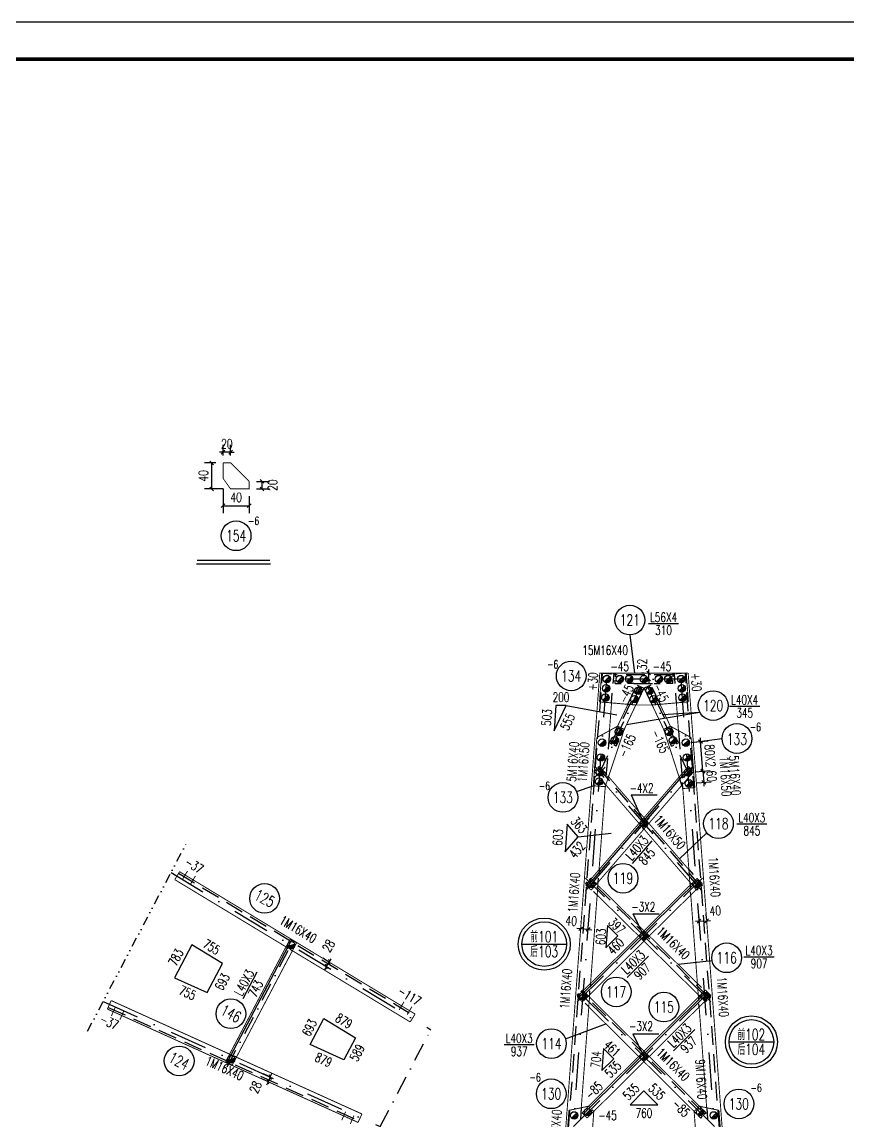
# Model space of a CAD drawing. Header units: millimetres. Extents: x 25940 to 26781, y -9515 to -8921.
# Drawn here: x 26172.1 to 26394.3, y -9216.8 to -8921.2 of the extents above; entities that cross this region are included whole.
import ezdxf
from ezdxf.enums import TextEntityAlignment as Align

# ---------------------------------------------------------------- set-up
doc = ezdxf.new("R2010")
doc.units = ezdxf.units.MM
doc.header["$LTSCALE"] = 10
for name, pattern in [('DASHDOT', [1, 0.5, -0.25, 0, -0.25]), ('DASHDOTX2', [2, 1, -0.5, 0, -0.5]), ('DASHED', [0.75, 0.5, -0.25]), ('DIVIDE2', [0.625, 0.25, -0.125, 0, -0.125, 0, -0.125])]:
    doc.linetypes.add(name, pattern=pattern)
for name, color, linetype in [('$TD_AUDIT_GENERATED_(171)', 4, 'Continuous'), ('1', 1, 'DASHED'), ('2', 1, 'Continuous'), ('3', 1, 'Continuous'), ('4', 2, 'DASHDOTX2'), ('5', 2, 'DASHDOT'), ('7', 3, 'DIVIDE2')]:
    doc.layers.add(name, color=color, linetype=linetype)
doc.styles.add('DXT', font='simplex.shx', dxfattribs={"width": 0.72, "bigfont": 'hztxt.shx'})
doc.styles.get("Standard").update_dxf_attribs({"font": 'SIMPLEX.shx', "width": 0.7, "bigfont": 'gbhzfs.shx'})
doc.dimstyles.new('BZ$0', dxfattribs={"dimtxt": 2.5, "dimasz": 1, "dimexe": 2, "dimexo": 2, "dimgap": 1, "dimtad": 1, "dimdec": 0, "dimlfac": 20, "dimzin": 12, "dimdsep": 46, "dimtxsty": 'DXT', "dimblk": 'OBLIQUE', "dimcen": 0.09, "dimclrd": 1, "dimclre": 1, "dimclrt": 7, "dimadec": 4, "dimazin": 3, "dimtfac": 1.4, "dimtdec": 0, "dimtix": 1, "dimtmove": 2, "dimatfit": 3, "dimldrblk": 'OBLIQUE', "dimfxl": 1, "dimtolj": 1, "dimtzin": 0, "dimarcsym": 0})

# ---------------------------------------------------------------- blocks, each defined once
blk = doc.blocks.new('M16X40')
blk.add_line((-0.1414200067520142, -0.1414200067520142), (0.1414200067520142, 0.1414200067520142))
blk.add_circle((0, 0), 0.2000000029802322)
for radius in [0.1599984774463594, 0.1199988633531256, 0.0799992387231797, 0.0399996193615898]:
    blk.add_arc((0, 0), radius, 225.0000000000001, 45.00000000000005)
blk = doc.blocks.new('M16X50')
for p, q in [((-0.2828427124746191, -0.2828427124746191), (0.282842712474619, 0.282842712474619)), ((-0.1414200067520142, -0.1414200067520142), (0.1414200067520142, 0.1414200067520142))]:
    blk.add_line(p, q)
blk.add_circle((0, 0), 0.2000000029802322)
for radius in [0.1599984774463594, 0.1199988633531256, 0.0799992387231797, 0.0399996193615898]:
    blk.add_arc((0, 0), radius, 225.0000000000001, 45.00000000000005)
blk = doc.blocks.new('_Oblique')
at = {"color": 0, "linetype": 'ByBlock', "lineweight": -2}
blk.add_line((-0.5, -0.5), (0.5, 0.5), dxfattribs=at)
blk = doc.blocks.new('*D92')
at = {"color": 1, "lineweight": -2}
for p, q in [((26354.26639455636, -9162.495323059855), (26354.16262346652, -9161.107819933559)), ((26356.26079405874, -9162.346162307698), (26356.1570229689, -9160.958659181404)), ((26354.31178648774, -9163.102249775167), (26353.31457156693, -9163.176831285777)), ((26354.31178648774, -9163.102249775167), (26356.30618599012, -9162.953089023013)), ((26356.30618599012, -9162.953089023013), (26357.30340091092, -9162.878507512403))]:
    blk.add_line(p, q, dxfattribs=at)
at = {"layer": 'Defpoints', "color": 0}
for p in [(26354.41555757758, -9164.489752901463), (26356.30618599012, -9162.953089023013), (26356.40995707996, -9164.340592149309)]:
    blk.add_point(p, dxfattribs=at)
at = {"color": 1, "lineweight": -2}
for p, rotation in [((26354.31178648774, -9163.102249775167), 4.277177284550762), ((26356.30618599012, -9162.953089023013), 184.2771772845507)]:
    blk.add_blockref('_Oblique', p, dxfattribs=dict(at, rotation=rotation))
at = {"color": 7, "insert": (26358.61408115389, -9160.278915344978), "char_height": 2.5, "attachment_point": 5, "rotation": 4.277177284550742, "style": 'DXT'}
blk.add_mtext('\\A1;40', dxfattribs=at)
blk = doc.blocks.new('*D93')
at = {"color": 1, "lineweight": -2}
for p, q in [((26322.40929896361, -9165.13370291298), (26321.41208404281, -9165.059121402372)), ((26324.4036991082, -9165.282863713164), (26322.40929896361, -9165.13370291298)), ((26322.54223450345, -9163.356247579213), (26322.55846198483, -9163.13927307137)), ((26324.4036991082, -9165.282863713164), (26325.400914029, -9165.357445223774)), ((26324.53663464804, -9163.505408379397), (26324.55286212942, -9163.288433871554))]:
    blk.add_line(p, q, dxfattribs=at)
at = {"layer": 'Defpoints', "color": 0}
for p in [(26322.39307148223, -9165.350677420824), (26322.40929896361, -9165.13370291298), (26324.38747162682, -9165.499838221005)]:
    blk.add_point(p, dxfattribs=at)
at = {"color": 1, "lineweight": -2}
for p, rotation in [((26322.40929896361, -9165.13370291298), 355.7228227154851), ((26324.4036991082, -9165.282863713164), 175.7228227154852)]:
    blk.add_blockref('_Oblique', p, dxfattribs=dict(at, rotation=rotation))
at = {"color": 7, "insert": (26319.889798426, -9163.011425190807), "char_height": 2.5, "attachment_point": 5, "rotation": 355.72282271548517, "style": 'DXT'}
blk.add_mtext('\\A1;40', dxfattribs=at)
blk = doc.blocks.new('*D94')
at = {"color": 1, "lineweight": -2}
for p, q in [((26353.30872594049, -9122.873614990176), (26357.26968385863, -9122.577453005333)), ((26355.27525112298, -9122.72657732572), (26355.20068896278, -9121.729360957892)), ((26355.27525112298, -9122.72657732572), (26355.49893760356, -9125.71822642921)), ((26353.53241242107, -9125.865264093665), (26357.49337033922, -9125.569102108822)), ((26355.49893760356, -9125.71822642921), (26355.57349976375, -9126.71544279704))]:
    blk.add_line(p, q, dxfattribs=at)
at = {"layer": 'Defpoints', "color": 0}
for p in [(26351.31429320483, -9123.022739310563), (26351.53797968542, -9126.014388414053), (26355.49893760356, -9125.71822642921)]:
    blk.add_point(p, dxfattribs=at)
at = {"color": 1, "lineweight": -2}
for p, rotation in [((26355.27525112298, -9122.72657732572), 274.2760654917686), ((26355.49893760356, -9125.71822642921), 94.27606549176865)]:
    blk.add_blockref('_Oblique', p, dxfattribs=dict(at, rotation=rotation))
at = {"color": 7, "insert": (26357.63083119088, -9124.054637017036), "char_height": 2.5, "attachment_point": 5, "rotation": 274.27606549176863, "style": 'DXT'}
blk.add_mtext('\\A1;60', dxfattribs=at)
blk = doc.blocks.new('*D95')
at = {"color": 1, "lineweight": -2}
for p, q in [((26352.71222556893, -9114.896110021276), (26356.67318274922, -9114.59993816817)), ((26354.6787503851, -9114.749067457453), (26354.60418574046, -9113.75185127539)), ((26355.27525038512, -9122.72656745746), (26354.6787503851, -9114.749067457453)), ((26353.30872556896, -9122.873610021283), (26357.26968274925, -9122.577438168177)), ((26355.27525038512, -9122.72656745746), (26355.34981502977, -9123.723783639523))]:
    blk.add_line(p, q, dxfattribs=at)
at = {"layer": 'Defpoints', "color": 0}
for p in [(26350.71779320481, -9115.045239310559), (26354.6787503851, -9114.749067457453), (26351.31429320483, -9123.022739310565)]:
    blk.add_point(p, dxfattribs=at)
at = {"color": 1, "lineweight": -2}
for p, rotation in [((26354.6787503851, -9114.749067457453), 274.276208237505), ((26355.27525038512, -9122.72656745746), 94.27620823750503)]:
    blk.add_blockref('_Oblique', p, dxfattribs=dict(at, rotation=rotation))
at = {"color": 7, "insert": (26357.22073679475, -9118.570047007013), "char_height": 2.5, "attachment_point": 5, "rotation": 274.27620823750505, "style": 'DXT'}
blk.add_mtext('\\A1;80X2', dxfattribs=at)
blk = doc.blocks.new('*D96')
at = {"color": 1, "lineweight": -2}
for p, q in [((26339.5165397966, -9096.35273931056), (26338.73966787651, -9096.35273931056)), ((26340.73966787651, -9096.35273931056), (26340.73966787651, -9095.35273931056)), ((26340.73966787651, -9097.95273931056), (26340.73966787651, -9096.35273931056)), ((26339.5165397966, -9097.95273931056), (26338.73966787651, -9097.95273931056)), ((26340.73966787651, -9097.95273931056), (26340.73966787651, -9098.95273931056))]:
    blk.add_line(p, q, dxfattribs=at)
at = {"layer": 'Defpoints', "color": 0}
for p in [(26340.73966787651, -9096.35273931056), (26341.5165397966, -9096.35273931056), (26341.5165397966, -9097.95273931056)]:
    blk.add_point(p, dxfattribs=at)
at = {"color": 1, "lineweight": -2}
for p, rotation in [((26340.73966787651, -9096.35273931056), 270), ((26340.73966787651, -9097.95273931056), 90)]:
    blk.add_blockref('_Oblique', p, dxfattribs=dict(at, rotation=rotation))
at = {"color": 7, "insert": (26338.95065569588, -9094.036429089074), "char_height": 2.5, "attachment_point": 5, "rotation": 90, "style": 'DXT'}
blk.add_mtext('\\A1;32', dxfattribs=at)
blk = doc.blocks.new('*D103')
at = {"color": 1, "lineweight": -2}
for p, q in [((26253.63364059017, -9175.026573258083), (26252.35322549563, -9174.25266421947)), ((26254.3577608782, -9173.828532531335), (26253.07734578365, -9173.054623492724)), ((26254.06486430496, -9175.28721368005), (26254.78898459298, -9174.089172953307)), ((26254.78898459298, -9174.089172953307), (26255.30625932327, -9173.23335354864)), ((26254.06486430496, -9175.28721368005), (26253.54758957467, -9176.143033084716))]:
    blk.add_line(p, q, dxfattribs=at)
at = {"layer": 'Defpoints', "color": 0}
for p in [(26254.78898459298, -9174.089172953307), (26255.3452793995, -9176.061122718662), (26256.06939968753, -9174.863081991916)]:
    blk.add_point(p, dxfattribs=at)
at = {"color": 1, "lineweight": -2}
for p, rotation in [((26254.06486430496, -9175.28721368005), 58.85037730848845), ((26254.78898459298, -9174.089172953307), 238.8503773084884)]:
    blk.add_blockref('_Oblique', p, dxfattribs=dict(at, rotation=rotation))
at = {"color": 7, "insert": (26254.58715218942, -9169.678755719158), "char_height": 2.5, "attachment_point": 5, "rotation": 58.85037730848848, "style": 'DXT'}
blk.add_mtext('\\A1;28', dxfattribs=at)
blk = doc.blocks.new('*D104')
at = {"color": 1, "lineweight": -2}
for p, q in [((26238.43208316753, -9204.75287367518), (26237.06889134003, -9204.136346258269)), ((26238.89118478725, -9204.960510436196), (26239.30326687622, -9204.04936371258)), ((26237.85522672817, -9206.028349772767), (26236.49203490067, -9205.411822355856)), ((26238.3143283479, -9206.235986533784), (26237.90224625893, -9207.1471332574)), ((26238.89118478725, -9204.960510436196), (26238.3143283479, -9206.235986533784))]:
    blk.add_line(p, q, dxfattribs=at)
at = {"layer": 'Defpoints', "color": 0}
for p in [(26238.3143283479, -9206.235986533784), (26239.6775201754, -9206.852513950695), (26240.25437661476, -9205.577037853105)]:
    blk.add_point(p, dxfattribs=at)
at = {"color": 1, "lineweight": -2}
for p, rotation in [((26238.3143283479, -9206.235986533784), 65.66430435113584), ((26238.89118478725, -9204.960510436196), 245.6643043511359)]:
    blk.add_blockref('_Oblique', p, dxfattribs=dict(at, rotation=rotation))
at = {"color": 7, "insert": (26234.95371657111, -9207.711131785982), "char_height": 2.5, "attachment_point": 5, "rotation": 65.66430435113584, "style": 'DXT'}
blk.add_mtext('\\A1;28', dxfattribs=at)
blk = doc.blocks.new('GWTKA1')
blk.add_line((21789.71416270315, -9171.875701341163), (22630.71416270315, -9171.875701341163))
at = {"const_width": 1}
blk.add_lwpolyline([(21814.71416270315, -9755.875701341163), (21814.71416270315, -9181.875701341163), (22620.71416270315, -9181.875701341163), (22620.71416270315, -9755.875701341163), (21814.71416270315, -9755.875701341163)], dxfattribs=at)
blk = doc.blocks.new('*D106')
at = {"layer": '3', "color": 1, "lineweight": -2}
for p, q in [((26226.23659708318, -9037.803645991855), (26226.23659708318, -9034.926893751766)), ((26228.23659708318, -9037.803645991855), (26228.23659708318, -9034.926893751766)), ((26226.23659708318, -9036.926893751766), (26225.23659708318, -9036.926893751766)), ((26228.23659708318, -9036.926893751766), (26226.23659708318, -9036.926893751766)), ((26228.23659708318, -9036.926893751766), (26229.23659708318, -9036.926893751766))]:
    blk.add_line(p, q, dxfattribs=at)
at = {"layer": 'Defpoints', "color": 0}
for p in [(26226.23659708318, -9036.926893751766), (26226.23659708318, -9039.803645991855), (26228.23659708318, -9039.803645991855)]:
    blk.add_point(p, dxfattribs=at)
at = {"layer": '3', "color": 1, "lineweight": -2}
blk.add_blockref('_Oblique', (26226.23659708318, -9036.926893751766), dxfattribs=at)
at = {"layer": '3', "color": 1, "lineweight": -2, "rotation": 180}
blk.add_blockref('_Oblique', (26228.23659708318, -9036.926893751766), dxfattribs=at)
at = {"layer": '3', "color": 7, "insert": (26227.23659708318, -9034.676893751766), "char_height": 2.5, "attachment_point": 5, "style": 'DXT'}
blk.add_mtext('\\A1;20', dxfattribs=at)

msp = doc.modelspace()

# ---------------------------------------------------------------- linework, layer by layer
for p, q in [((26219.08439339933, -9066.945093261476), (26238.9575848527, -9066.945093261476)), ((26348.77095973721, -9083.083210942612), (26340.64595973721, -9083.083210942612)), ((26370.58482925468, -9105.289329445062), (26362.46024986555, -9105.289329445062)), ((26324.11879320482, -9153.72573931056), (26351.75329320481, -9121.75023931056)), ((26372.5226355596, -9136.976802500092), (26364.39771017532, -9136.976802500092)), ((26341.54680070082, -9141.437070861903), (26336.23430070082, -9147.5845708619)), ((26321.82329320482, -9183.713239310566), (26354.10329320481, -9151.873239310564)), ((26227.36069405592, -9201.082337069593), (26244.66476757729, -9168.1824743257)), ((26306.60620223607, -9169.238217280921), (26318.60620223608, -9169.238217280921)), ((26340.66582199818, -9172.48190137699), (26334.88119271627, -9178.187770313498)), ((26374.46166490982, -9172.706370503509), (26366.33646483538, -9172.706370503509)), ((26235.33522484231, -9176.79058762689), (26231.55302815759, -9183.981596821583)), ((26323.10429320484, -9214.941239310567), (26356.34929320483, -9181.955739310562)), ((26347.35995772836, -9197.916238536063), (26353.12795772834, -9192.193738536062)), ((26309.94482266359, -9196.325919418157), (26301.8197484947, -9196.325919418154)), ((26362.33253019708, -9195.544806131356), (26374.33253019705, -9195.544806131356))]:
    msp.add_line(p, q)
at = {"color": 3}
for p, q in [((26335.64595973721, -9086.083210942617), (26336.84917627199, -9096.35273931056)), ((26318.47323916587, -9105.05947594446), (26332.15347921009, -9107.609077641142)), ((26354.49952026643, -9106.925561041682), (26334.71331445364, -9110.26549655211)), ((26354.49952026643, -9106.925561041682), (26344.54429320483, -9107.562239310566)), ((26352.21714456742, -9114.981873315448), (26360.4549026566, -9113.936529708786)), ((26321.31904683709, -9128.178626578225), (26325.78879320484, -9126.650239310567)), ((26321.7516643189, -9140.380382152662), (26330.64476158488, -9139.38583503918)), ((26356.31842659097, -9139.29618833321), (26349.00840395074, -9146.306224078526)), ((26357.76452006718, -9173.710869019418), (26348.67281457866, -9174.742764468494)), ((26318.3368530597, -9194.746764804446), (26329.14134857701, -9190.629759579773))]:
    msp.add_line(p, q, dxfattribs=at)
for points, const_width in [([(26226.23659708318, -9039.803645991855), (26226.23659708317, -9044.803645991855), (26228.23659708317, -9046.803645991855), (26233.23659708318, -9046.803645991855), (26233.23659708318, -9044.803645991855)], 0.25), ([(26226.23659708318, -9039.803645991855), (26228.23659708318, -9039.803645991855), (26233.23659708318, -9044.803645991855)], 0.25), ([(26219.17439339933, -9066.056204372579), (26238.86758485271, -9066.056204372579)], 0.3555555555555555), ([(26313.45390253188, -9284.874756666968), (26327.55679320479, -9096.307739310561)], 0.25), ([(26328.054859691, -9096.35273931056), (26327.4772932048, -9104.07323931057)], 0.25), ([(26327.55679320479, -9096.307739310561), (26328.05543529617, -9096.345045695416)], 0.25), ([(26350.82372671867, -9096.35273931056), (26328.054859691, -9096.35273931056)], 0.25), ([(26351.32179320484, -9096.307739310561), (26350.82315111349, -9096.345045695414)], 0.25), ([(26350.82372671867, -9096.35273931056), (26351.40129320483, -9104.07323931057)], 0.25), ([(26359.89314145666, -9210.91357523831), (26351.32179320484, -9096.307739310561)], 0.25), ([(26337.23998800134, -9104.931515104685), (26327.47729320485, -9104.07323931057)], 0.25), ([(26330.71829320484, -9104.315739310565), (26330.15729320482, -9111.816739310567)], 0.25), ([(26332.33279320484, -9110.620239310569), (26335.11558397849, -9104.74475063158)], 0.25), ([(26337.23998800132, -9104.931515104685), (26334.13979320484, -9111.476239310561)], 0.25), ([(26337.23998800134, -9104.931515104685), (26341.63859840834, -9104.931515104685)], 0.25), ([(26341.63859840834, -9104.931515104685), (26351.40129320483, -9104.07323931057)], 0.25), ([(26341.63859840834, -9104.931515104685), (26344.73879320482, -9111.476239310561)], 0.25), ([(26346.5457932048, -9110.620239310569), (26343.76300243116, -9104.744750631584)], 0.25), ([(26348.16029320482, -9104.315739310565), (26348.72129320481, -9111.816739310567)], 0.25), ([(26332.33279320484, -9110.620239310569), (26326.75829320482, -9113.686739310562)], 0.25), ([(26329.02979320482, -9126.89273931056), (26334.13979320484, -9111.476239310561)], 0.25), ([(26334.13979320484, -9111.476239310561), (26332.33279320484, -9110.620239310569)], 0.25), ([(26344.73879320482, -9111.476239310561), (26346.5457932048, -9110.620239310569)], 0.25), ([(26348.88695840518, -9124.302405201124), (26344.73879320482, -9111.476239310561)], 0.25), ([(26346.5457932048, -9110.620239310569), (26352.12029320481, -9113.686739310562)], 0.25), ([(26326.75829320482, -9113.686739310562), (26325.78879320484, -9126.650239310567)], 0.25), ([(26352.12029320481, -9113.686739310562), (26352.79029320483, -9122.64623931056)], 0.25), ([(26323.74029320481, -9153.398739310562), (26351.37529320482, -9121.423239310561)], 0.25), ([(26351.37529320482, -9121.423239310561), (26352.88829320482, -9122.730739310564)], 0.25), ([(26352.88829320482, -9122.730739310564), (26325.25329320482, -9154.706739310557)], 0.25), ([(26326.07479320481, -9122.828239310567), (26326.07479320481, -9122.828239310567)], 0.25), ([(26329.2847932048, -9123.484239310563), (26329.2847932048, -9123.484239310563)], 0.25), ([(26339.43929320483, -9135.23373931056), (26329.91729320483, -9124.215739310557)], 0.25), ([(26349.59379320484, -9123.484239310563), (26349.59379320484, -9123.484239310563)], 0.25), ([(26352.80379320483, -9122.828239310567), (26353.12710637402, -9127.148878934897)], 0.25), ([(26325.78879320484, -9126.650239310567), (26329.02979320482, -9126.89273931056)], 0.25), ([(26329.02979320482, -9126.89273931056), (26327.3607932048, -9149.209739310563)], 0.25), ([(26329.18429320486, -9126.426739310567), (26338.11779320484, -9136.763239310558)], 0.25), ([(26349.88597968541, -9127.391388414055), (26349.60669137866, -9126.527826337646)], 0.25), ([(26353.12697968545, -9127.148888414062), (26349.88597968541, -9127.391388414055)], 0.25), ([(26349.88609066414, -9127.39138011034), (26351.83229320481, -9153.410739310557)], 0.25), ([(26339.43929320483, -9138.292739310562), (26351.76829320483, -9152.55823931057)], 0.25), ([(26351.51779320483, -9149.209739310563), (26340.76079320482, -9136.763239310558)], 0.25), ([(26213.23247358354, -9151.892645949052), (26214.52556117642, -9149.753137365957)], 0.25), ([(26214.52556117642, -9149.753137365957), (26277.86844557248, -9188.038870621162)], 0.25), ([(26243.15508259304, -9169.9786946625), (26213.23247358354, -9151.892645949052)], 0.25), ([(26321.4722932048, -9183.357239310562), (26353.7517932048, -9151.517239310559)], 0.25), ([(26355.15629320484, -9152.941239310558), (26322.87679320483, -9184.781239310561)], 0.25), ([(26325.25329320482, -9154.706739310557), (26323.74029320481, -9153.398739310562)], 0.25), ([(26323.94529320485, -9153.161739310568), (26323.94529320485, -9153.161739310568)], 0.25), ([(26327.1102932048, -9152.55823931057), (26325.07229320483, -9179.806239310563)], 0.25), ([(26326.68329320484, -9153.052739310564), (26326.68329320484, -9153.052739310564)], 0.25), ([(26339.43929320483, -9165.634739310566), (26327.04629320482, -9153.410739310557)], 0.25), ([(26352.1952932048, -9153.052739310564), (26352.1952932048, -9153.052739310564)], 0.25), ([(26353.7517932048, -9151.517239310559), (26355.15629320484, -9152.941239310558)], 0.25), ([(26354.93329320484, -9153.161739310568), (26354.93329320484, -9153.161739310568)], 0.25), ([(26326.85079320482, -9156.02723931056), (26338.01529320483, -9167.039739310558)], 0.25), ([(26352.02779320481, -9156.02723931056), (26354.08279320481, -9183.50073931056)], 0.25), ([(26226.91817041317, -9200.849586504379), (26244.22224393454, -9167.949723760486)], 0.25), ([(26245.99233850554, -9168.880726021342), (26228.68826498417, -9201.780588765234)], 0.25), ([(26244.22224393454, -9167.949723760486), (26245.99233850554, -9168.880726021342)], 0.25), ([(26339.43929320483, -9168.44423931057), (26354.03329320484, -9182.838739310564)], 0.25), ([(26353.80629320483, -9179.806239310563), (26340.8632932048, -9167.039739310558)], 0.25), ([(26276.57535797962, -9190.178379204255), (26244.86978252951, -9171.015017550328)], 0.25), ([(26322.87679320483, -9184.781239310561), (26321.4722932048, -9183.357239310562)], 0.25), ([(26321.64229320481, -9183.189239310565), (26321.64229320481, -9183.189239310565)], 0.25), ([(26324.84529320485, -9182.838739310564), (26322.57179320484, -9213.23923931056)], 0.25), ([(26322.75179320483, -9214.586239310567), (26355.99729320485, -9181.601239310561)], 0.25), ([(26357.40579320484, -9183.020739310565), (26324.16079320482, -9216.006239310567)], 0.25), ([(26324.48629320482, -9183.193239310558), (26324.48629320482, -9183.193239310558)], 0.25), ([(26339.43929320483, -9198.029739310561), (26324.79579320483, -9183.50073931056)], 0.25), ([(26354.39229320484, -9183.193239310558), (26354.39229320484, -9183.193239310558)], 0.25), ([(26355.99729320485, -9181.601239310561), (26357.40579320484, -9183.020739310565)], 0.25), ([(26357.23629320482, -9183.189239310565), (26357.23629320482, -9183.189239310565)], 0.25), ([(26196.12810004712, -9184.412823407465), (26195.09787149804, -9186.690585826304)], 0.25), ([(26227.98533175468, -9198.820615602372), (26196.12810004712, -9184.412823407465)], 0.25), ([(26324.59979320483, -9186.12373931056), (26338.01929320485, -9199.43823931056)], 0.25), ([(26354.2787932048, -9186.12373931056), (26356.30679569029, -9213.239272543027)], 0.25), ([(26195.09787149804, -9186.690585826304), (26262.53576933847, -9217.190558110959)], 0.25), ([(26277.86844557248, -9188.038870621162), (26276.57535797962, -9190.178379204255)], 0.25), ([(26228.68826498417, -9201.780588765234), (26226.91817041317, -9200.849586504379)], 0.25), ([(26263.56599788756, -9214.912795692135), (26229.81082096019, -9199.646297236255)], 0.25), ([(26339.43929320483, -9200.846739310566), (26352.94329320482, -9214.245239310561)], 0.25), ([(26354.35179320484, -9212.825739310567), (26340.85929320484, -9199.43823931056)], 0.25), ([(26324.52679320483, -9212.825739310567), (26319.2602932048, -9213.939739310566)], 0.25), ([(26352.94329320482, -9214.245239310561), (26354.35179320484, -9212.825739310567)], 0.25), ([(26354.35179320486, -9212.825739310567), (26359.61829320489, -9213.939739310566)], 0.2500000000000001), ([(26362.59249124612, -9247.006058006835), (26359.89314145666, -9210.91357523831)], 0.25), ([(26262.53576933847, -9217.190558110959), (26263.56599788756, -9214.912795692135)], 0.25), ([(26319.2602932048, -9213.939739310566), (26318.62629320484, -9222.415739310569)], 0.25), ([(26324.16079320482, -9216.006239310567), (26322.75179320483, -9214.586239310567)], 0.25), ([(26325.44429320481, -9221.29223931056), (26325.93529320482, -9214.245239310561)], 0.25), ([(26353.43429320483, -9221.29223931056), (26352.94329320482, -9214.245239310561)], 0.25), ([(26359.61829320487, -9213.939739310566), (26360.25229320483, -9222.415739310569)], 0.2499999999999999)]:
    msp.add_lwpolyline(points, dxfattribs=dict(const_width=const_width))
for centre, radius in [((26229.73044045873, -9059.415358401548), 4), ((26335.64595973721, -9082.083210942617), 4), ((26319.86886915041, -9097.101346722327), 4), ((26358.05032867466, -9105.083887984902), 4), ((26364.4549026566, -9113.936529708786), 4), ((26317.64915939762, -9129.769829325089), 4), ((26359.47020857156, -9136.833208360335), 4), ((26333.79798292495, -9151.533056950875), 4), ((26237.40250604259, -9156.939028175391), 4), ((26312.60620223606, -9169.238217280921), 7), ((26312.60620223606, -9169.238217280921), 6), ((26361.68227962337, -9172.903924126696), 4), ((26331.9811795769, -9182.08886781334), 4), ((26344.8034668175, -9186.145515854378), 4), ((26228.34047521997, -9187.941332118662), 4), ((26368.33253019706, -9195.544806131356), 7), ((26314.53874730208, -9196.001512848452), 4), ((26368.33253019706, -9195.544806131356), 6), ((26214.40506505543, -9200.663568007221), 4), ((26314.49925698388, -9209.486128175746), 4), ((26364.98383573511, -9212.213988304857), 4)]:
    msp.add_circle(centre, radius)
at = {"layer": '1'}
for p, q in [((26306.84479320482, -9383.30123931056), (26328.30479320483, -9096.363739310566)), ((26328.05543524652, -9096.345045691702), (26330.4772932048, -9096.526239310564)), ((26330.47729320481, -9096.526239310562), (26330.74779320482, -9096.546239310566)), ((26331.29629320482, -9096.587239310567), (26331.02629320484, -9096.567239310563)), ((26331.29629320482, -9096.587239310567), (26331.10579320483, -9099.137739310563)), ((26331.68929320482, -9096.492239310566), (26331.68929320482, -9097.37023931056)), ((26347.18929320482, -9096.852739310563), (26331.68929320482, -9096.852739310563)), ((26347.18929320482, -9096.35273931056), (26347.18929320482, -9097.37023931056)), ((26347.58229320482, -9096.587239310567), (26347.85229320484, -9096.567239310563)), ((26347.58229320482, -9096.587239310567), (26347.77279320481, -9099.137739310563)), ((26348.40129320483, -9096.526239310562), (26348.13079320482, -9096.546239310566)), ((26350.82315116314, -9096.3450456917), (26348.40129320483, -9096.526239310564)), ((26372.03379320482, -9383.30123931056), (26350.57379320481, -9096.363739310566)), ((26330.64429320481, -9115.352739310567), (26338.02429320482, -9099.771739310563)), ((26331.68929320482, -9099.152739310559), (26331.68929320482, -9098.274739310566)), ((26331.68929320482, -9099.152739310559), (26333.33929320483, -9099.152739310559)), ((26336.68929320482, -9099.152739310559), (26335.03929320482, -9099.152739310559)), ((26335.11558397849, -9104.744750631577), (26337.57229320483, -9099.557739310561)), ((26336.68929320483, -9099.152739310563), (26342.1892932048, -9099.152739310563)), ((26339.37979320483, -9100.414239310556), (26337.23998800133, -9104.931515104681)), ((26337.57229320483, -9099.557739310561), (26339.37979320483, -9100.414239310556)), ((26341.30629320483, -9099.557739310561), (26339.49879320483, -9100.414239310556)), ((26339.49879320483, -9100.414239310556), (26341.63859840834, -9104.931515104685)), ((26348.23429320483, -9115.352739310567), (26340.85429320482, -9099.771739310563)), ((26343.76300243116, -9104.74475063158), (26341.30629320483, -9099.557739310561)), ((26342.18929320482, -9099.152739310559), (26343.83929320483, -9099.152739310559)), ((26347.18929320482, -9099.152739310559), (26345.53929320481, -9099.152739310559)), ((26347.18929320482, -9099.152739310559), (26347.18929320482, -9098.274739310566)), ((26330.71829320483, -9104.315739310561), (26330.90879320482, -9101.765239310564)), ((26348.16029320481, -9104.315739310561), (26347.96979320482, -9101.765239310564)), ((26330.15729320482, -9111.816739310563), (26329.02979320481, -9126.892739310562)), ((26332.33279320483, -9110.620239310567), (26331.62629320481, -9112.111239310563)), ((26334.13979320484, -9111.476239310561), (26333.43379320481, -9112.967239310567)), ((26344.73879320484, -9111.476239310561), (26345.44479320483, -9112.967239310567)), ((26346.54579320481, -9110.620239310567), (26347.25229320483, -9112.111239310563)), ((26348.72129320482, -9111.816739310563), (26349.59379320483, -9123.484239310566)), ((26330.19229320484, -9115.138739310562), (26330.89829320483, -9113.647739310565)), ((26330.19229320484, -9115.138739310562), (26330.78879320483, -9115.421239310564)), ((26331.99979320484, -9115.995239310561), (26332.70579320483, -9114.50373931056)), ((26346.87879320484, -9115.995239310561), (26346.17279320481, -9114.50373931056)), ((26348.68629320483, -9115.138739310562), (26347.98029320481, -9113.647739310565)), ((26348.68629320483, -9115.138739310562), (26348.08979320484, -9115.421239310564)), ((26331.99979320484, -9115.995239310561), (26331.40329320481, -9115.712239310562)), ((26346.87879320484, -9115.995239310561), (26347.47529320483, -9115.712239310562)), ((26327.50329320482, -9121.423239310565), (26327.00429320483, -9121.854739310567)), ((26327.50329320482, -9121.423239310565), (26328.09129320484, -9122.103239310565)), ((26325.99029320484, -9122.730739310566), (26326.48979320481, -9122.299239310561)), ((26325.99029320484, -9122.730739310566), (26326.01829320482, -9122.763239310563)), ((26326.07479320481, -9122.828239310567), (26326.04679320483, -9122.796239310566)), ((26326.07479320481, -9122.828239310567), (26327.10079320483, -9124.015739310564)), ((26354.75979320482, -9153.72573931056), (26327.12529320483, -9121.75023931056)), ((26329.28479320481, -9123.484239310566), (26328.69679320482, -9122.804239310564)), ((26329.28479320481, -9123.484239310566), (26329.49329320482, -9123.72573931056)), ((26329.91729320484, -9124.21573931056), (26329.70829320481, -9123.974239310566)), ((26349.60669137866, -9126.527826337644), (26348.88695840519, -9124.302405201122)), ((26349.59379320483, -9123.484239310566), (26349.67779320482, -9124.60923931056)), ((26352.79029320484, -9122.646239310565), (26352.79479320484, -9122.706239310566)), ((26352.80379320483, -9122.828239310567), (26352.79929320483, -9122.768239310564)), ((26329.18429320484, -9126.426739310566), (26328.15829320482, -9125.23923931056)), ((26349.88604187873, -9127.39138376059), (26349.76479320484, -9125.768239310566)), ((26339.43929320484, -9135.233739310563), (26339.87529320481, -9135.738739310566)), ((26340.76079320481, -9136.76323931056), (26340.32479320484, -9136.258739310562)), ((26338.11779320483, -9136.76323931056), (26338.55379320483, -9137.267739310566)), ((26339.43929320484, -9138.292739310566), (26339.00329320483, -9137.787739310563)), ((26214.26672469377, -9150.180810927503), (26277.61005161346, -9188.466776933268)), ((26327.36079320481, -9149.209739310567), (26327.27779320484, -9150.314739310563)), ((26351.51779320483, -9149.209739310567), (26352.64479320484, -9150.513739310565)), ((26323.72229320483, -9152.94123931056), (26324.18579320484, -9152.471239310564)), ((26323.72229320483, -9152.94123931056), (26323.79579320483, -9153.013739310565)), ((26323.94529320484, -9153.161739310564), (26323.87179320484, -9153.088739310562)), ((26323.94529320484, -9153.161739310564), (26324.90429320484, -9154.107239310562)), ((26325.12679320482, -9151.517239310562), (26324.66329320482, -9151.987239310569)), ((26357.05529320482, -9183.713239310566), (26324.77529320483, -9151.873239310564)), ((26325.12679320482, -9151.517239310562), (26325.64029320484, -9152.023739310564)), ((26326.68329320483, -9153.052739310562), (26326.16929320483, -9152.545739310564)), ((26326.68329320483, -9153.052739310562), (26326.80279320483, -9153.170739310564)), ((26327.04629320483, -9153.410739310559), (26326.92629320484, -9153.292739310566)), ((26327.11029320481, -9152.558239310565), (26327.19279320484, -9151.45323931056)), ((26351.76829320483, -9152.558239310565), (26351.90929320483, -9152.72123931056)), ((26351.83229320481, -9153.410739310559), (26351.89679320482, -9154.274239310564)), ((26352.19529320481, -9153.052739310562), (26352.05479320483, -9152.889239310563)), ((26352.19529320481, -9153.052739310562), (26352.66729320482, -9153.59823931056)), ((26354.93329320484, -9153.161739310564), (26353.80629320482, -9151.857239310559)), ((26355.13829320482, -9153.398739310562), (26354.63879320482, -9153.830239310566)), ((26354.93329320484, -9153.161739310564), (26355.00079320484, -9153.239739310568)), ((26355.13829320482, -9153.398739310562), (26355.07029320483, -9153.320739310568)), ((26326.85079320482, -9156.027239310562), (26325.89179320482, -9155.081739310564)), ((26352.02779320482, -9156.027239310562), (26351.96329320481, -9155.163739310567)), ((26353.62529320481, -9154.70673931056), (26353.15329320484, -9154.160739310566)), ((26353.62529320481, -9154.70673931056), (26354.12429320483, -9154.275239310566)), ((26339.43929320484, -9165.634739310564), (26339.90929320482, -9166.09823931056)), ((26338.01529320483, -9167.03973931056), (26338.48529320482, -9167.503239310565)), ((26339.43929320484, -9168.444239310567), (26338.96929320482, -9167.980739310562)), ((26340.86329320481, -9167.03973931056), (26340.39329320482, -9166.576239310563)), ((26243.15508259304, -9169.9786946625), (26243.72105925738, -9170.32044225271)), ((26244.86978252953, -9171.015017550331), (26244.30403861575, -9170.672827436481)), ((26325.07229320482, -9179.806239310567), (26324.99729320482, -9180.806739310567)), ((26353.80629320482, -9179.806239310567), (26354.93829320482, -9180.92223931056)), ((26321.47279320484, -9183.020739310561), (26321.93729320482, -9182.552239310564)), ((26321.47279320484, -9183.020739310561), (26321.52879320484, -9183.07623931056)), ((26321.64229320481, -9183.18923931056), (26321.58629320484, -9183.133739310562)), ((26321.64229320481, -9183.18923931056), (26322.61829320482, -9184.15773931056)), ((26322.88129320483, -9181.60123931056), (26322.41629320483, -9182.069739310566)), ((26355.77429320484, -9214.941239310567), (26322.52929320481, -9181.955739310562)), ((26322.88129320483, -9181.60123931056), (26323.41079320481, -9182.126739310563)), ((26324.48629320482, -9183.19323931056), (26323.95679320484, -9182.667739310566)), ((26324.48629320482, -9183.19323931056), (26324.58829320482, -9183.29473931056)), ((26324.79579320482, -9183.500739310559), (26324.69379320481, -9183.399239310567)), ((26324.84529320484, -9182.838739310566), (26324.92029320484, -9181.838239310566)), ((26354.03329320484, -9182.838739310566), (26354.15179320483, -9182.955739310566)), ((26354.08279320482, -9183.500739310559), (26354.14729320483, -9184.366239310559)), ((26354.39229320483, -9183.19323931056), (26354.27379320484, -9183.07623931056)), ((26354.39229320483, -9183.19323931056), (26354.92379320482, -9183.717239310565)), ((26357.23629320483, -9183.18923931056), (26356.10429320483, -9182.072739310563)), ((26357.40629320483, -9183.357239310564), (26356.94279320482, -9183.82723931056)), ((26357.23629320483, -9183.18923931056), (26357.29229320483, -9183.24473931056)), ((26357.40629320483, -9183.357239310564), (26357.35029320482, -9183.301739310566)), ((26195.30360514354, -9186.234982196924), (26262.74194550761, -9216.735187232136)), ((26324.59979320482, -9186.123739310562), (26323.62379320481, -9185.155239310565)), ((26354.27879320482, -9186.123739310562), (26354.21379320482, -9185.258239310562)), ((26356.00179320484, -9184.781239310561), (26355.47079320483, -9184.257239310566)), ((26356.00179320484, -9184.781239310561), (26356.46529320481, -9184.311239310566)), ((26339.43929320484, -9198.029739310561), (26339.90779320483, -9198.49423931056)), ((26227.98533175468, -9198.820615602372), (26228.58761750719, -9199.093329504316)), ((26229.8108209602, -9199.646297236262), (26229.20830245713, -9199.374025857955)), ((26338.01929320484, -9199.438239310559), (26338.48779320483, -9199.903239310563)), ((26339.43929320484, -9200.846739310566), (26338.97079320481, -9200.382239310567)), ((26340.85929320484, -9199.438239310559), (26340.39079320481, -9198.973239310564)), ((26324.52679320481, -9212.825739310567), (26324.52679320481, -9212.825739310567)), ((26324.52679320481, -9212.825739310567), (26324.52679320481, -9212.825739310567)), ((26324.52679320481, -9212.825739310567), (26324.99129320483, -9213.294239310564)), ((26354.35179320483, -9212.825739310567), (26354.93779320483, -9213.40673931056)), ((26322.57179320483, -9213.239239310562), (26322.33929320481, -9216.347239310564)), ((26325.93529320481, -9214.24523931056), (26325.47029320484, -9213.776739310562)), ((26325.93529320481, -9214.24523931056), (26325.93529320481, -9214.24523931056)), ((26325.93529320481, -9214.24523931056), (26325.93529320481, -9214.24523931056)), ((26352.94329320483, -9214.24523931056), (26353.52879320481, -9214.826239310562)), ((26354.71779320482, -9216.006239310565), (26354.13229320481, -9215.425239310563)), ((26354.71779320482, -9216.006239310565), (26355.18279320483, -9215.53773931056)), ((26356.12679320481, -9214.586239310567), (26355.54079320484, -9214.005239310565)), ((26356.12679320481, -9214.586239310567), (26355.66179320484, -9215.054739310564)), ((26356.30679569084, -9213.239272543144), (26356.53929320483, -9216.347239310564))]:
    msp.add_line(p, q, dxfattribs=at)
at = {"layer": '2'}
for p, q in [((26336.0169590864, -9129.127238793324), (26343.01695908641, -9129.127238793324)), ((26336.0169590864, -9129.127238793324), (26339.43929320484, -9136.76323931056)), ((26336.5072067547, -9161.05581160791), (26343.5072067547, -9161.05581160791)), ((26339.43929320484, -9167.03973931056), (26336.5072067547, -9161.05581160791)), ((26336.44031340284, -9193.344917960032), (26343.44031340284, -9193.344917960032)), ((26336.44031340284, -9193.344917960032), (26339.43929320484, -9199.438239310559))]:
    msp.add_line(p, q, dxfattribs=at)
at = {"layer": '2', "const_width": 0.25}
for points in [[(26215.37667798367, -9151.727829412963), (26216.66976557653, -9149.58832082986)], [(26217.51595381616, -9153.02135952946), (26218.80927415964, -9150.88140842274)], [(26196.17700931173, -9188.55075747942), (26197.20723786082, -9186.272995060603)], [(26274.87805293274, -9184.77064845765), (26273.58496533986, -9186.910157040738)], [(26277.01756151583, -9186.063736050519), (26275.72447392295, -9188.203244633614)], [(26198.45477173058, -9189.580986028514), (26199.48523303019, -9187.30278108602)], [(26259.17863635539, -9214.300600432403), (26258.14840780632, -9216.578362851234)], [(26261.45639877422, -9215.330828981472), (26260.42617022515, -9217.608591400318)]]:
    msp.add_lwpolyline(points, dxfattribs=at)
at = {"layer": '3'}
for p, q in [((26315.77073916586, -9105.05947594446), (26315.26373916586, -9111.83547594446)), ((26315.26373916586, -9111.83547594446), (26318.47323916587, -9105.05947594446)), ((26318.47323916587, -9105.05947594446), (26315.77073916586, -9105.05947594446)), ((26318.79766431891, -9136.96238215267), (26318.23816431892, -9144.445882152668)), ((26321.7516643189, -9140.380382152662), (26318.79766431891, -9136.96238215267)), ((26318.23816431892, -9144.445882152668), (26321.7516643189, -9140.380382152662)), ((26329.60016852471, -9164.259463859817), (26329.15256852473, -9170.246263859815)), ((26332.41136852471, -9167.03186385981), (26329.60016852471, -9164.259463859817)), ((26329.15256852473, -9170.246263859815), (26332.41136852471, -9167.03186385981)), ((26217.84810734834, -9169.427395774748), (26213.19169954067, -9178.2805237716)), ((26226.10039784719, -9174.415209000266), (26217.84810734834, -9169.427395774748)), ((26221.97745433499, -9182.254072807946), (26226.10039784719, -9174.415209000266)), ((26213.19169954067, -9178.2805237716), (26221.97745433499, -9182.254072807946)), ((26249.62107926326, -9196.24670219183), (26253.2934176812, -9189.264564156523)), ((26253.2934176812, -9189.264564156523), (26261.85431692852, -9194.438986305635)), ((26261.85431692852, -9194.438986305635), (26258.73545935466, -9200.368803118483)), ((26258.73545935466, -9200.368803118483), (26249.62107926326, -9196.24670219183)), ((26328.5095934066, -9197.279726004466), (26328.06199340659, -9203.262526004464)), ((26331.30079340658, -9200.048926004469), (26328.5095934066, -9197.279726004466)), ((26328.06199340659, -9203.262526004464), (26331.30079340658, -9200.048926004469)), ((26339.43929320484, -9208.696879004216), (26335.68929320484, -9212.41787900422)), ((26343.18929320484, -9212.41787900422), (26339.43929320484, -9208.696879004216)), ((26335.68929320484, -9212.41787900422), (26343.18929320484, -9212.41787900422))]:
    msp.add_line(p, q, dxfattribs=at)
at = {"layer": '4'}
for p, q in [((26306.18929320483, -9408.82323931056), (26329.62579320482, -9095.459739310567)), ((26372.68929320481, -9408.82323931056), (26349.25279320482, -9095.459739310567)), ((26323.84329320483, -9154.809239310563), (26352.78529320482, -9121.320239310564)), ((26355.03529320481, -9154.809239310563), (26326.09329320482, -9121.320239310564)), ((26212.21808720998, -9149.994218564321), (26282.15092079886, -9192.262935391655)), ((26321.46229320481, -9184.77123931056), (26355.16629320481, -9151.527239310564)), ((26357.41629320483, -9184.77123931056), (26323.71229320483, -9151.527239310564)), ((26320.43929320482, -9218.28973931056), (26357.41129320481, -9181.606739310566)), ((26358.43929320482, -9218.28973931056), (26321.46729320483, -9181.606739310566)), ((26193.98906294246, -9184.652670264493), (26268.44284351004, -9218.325807855055))]:
    msp.add_line(p, q, dxfattribs=at)
at = {"layer": '5'}
for p, q in [((26327.56429320484, -9123.022739310565), (26339.43929320484, -9097.95273931056)), ((26349.43929320484, -9097.95273931056), (26329.43929320484, -9097.95273931056)), ((26351.31429320484, -9123.022739310565), (26339.43929320484, -9097.95273931056)), ((26227.33771656823, -9202.2001349203), (26245.57279235046, -9167.530177605417)), ((26268.44284351004, -9218.325807855055), (26282.15092079886, -9192.262935391655))]:
    msp.add_line(p, q, dxfattribs=at)
at = {"layer": '7'}
msp.add_line((26189.79955276861, -9192.618095834), (26216.40759738383, -9142.028792994815), dxfattribs=at)

# ---------------------------------------------------------------- block references
msp.add_blockref('GWTKA1', (4149.973491275119, 250.6429048633654))
at = {"layer": '2', "xscale": 5, "yscale": 5, "zscale": 5}
for name, p in [('M16X40', (26329.43929320484, -9097.95273931056)), ('M16X40', (26332.93929320482, -9097.95273931056)), ('M16X40', (26335.43929320482, -9097.95273931056)), ('M16X40', (26339.43929320484, -9097.95273931056)), ('M16X40', (26343.43929320482, -9097.95273931056)), ('M16X40', (26345.93929320482, -9097.95273931056)), ('M16X40', (26349.43929320484, -9097.95273931056)), ('M16X40', (26329.25279320482, -9100.445739310564)), ('M16X40', (26337.94079320482, -9101.115739310564)), ('M16X40', (26340.93779320482, -9101.115739310564)), ('M16X40', (26349.62579320482, -9100.445739310564)), ('M16X40', (26329.06629320484, -9102.938739310557)), ('M16X40', (26336.87079320482, -9103.375239310564)), ('M16X40', (26342.00779320482, -9103.375239310564)), ('M16X40', (26349.81229320484, -9102.938739310557)), ('M16X40', (26332.70129320483, -9112.177739310566)), ('M16X40', (26346.17729320481, -9112.177739310566)), ('M16X40', (26328.16079320483, -9115.045239310559)), ('M16X40', (26331.63079320481, -9114.437239310566)), ('M16X40', (26347.24779320483, -9114.437239310566)), ('M16X40', (26350.71779320481, -9115.045239310559)), ('M16X40', (26327.86279320483, -9119.033739310564)), ('M16X40', (26351.01579320481, -9119.033739310564)), ('M16X50', (26327.56429320484, -9123.022739310565)), ('M16X50', (26351.31429320484, -9123.022739310565)), ('M16X40', (26327.37779320482, -9125.51573931056)), ('M16X40', (26351.53797968542, -9126.014388414054)), ('M16X50', (26339.43929320484, -9136.76323931056)), ('M16X40', (26325.31429320482, -9153.107239310559)), ('M16X40', (26353.56429320482, -9153.107239310559)), ('M16X40', (26339.43929320484, -9167.03973931056)), ('M16X40', (26323.06429320483, -9183.191239310563)), ('M16X40', (26355.81429320481, -9183.191239310563)), ('M16X40', (26339.43929320484, -9199.438239310559)), ('M16X40', (26320.66279320482, -9215.297739310565)), ('M16X40', (26324.34379320481, -9214.415739310563)), ('M16X40', (26354.53479320483, -9214.415739310563)), ('M16X40', (26358.21579320482, -9215.297739310565))]:
    msp.add_blockref(name, p, dxfattribs=at)
at = {"layer": '2', "xscale": 5.000000000001312, "yscale": 5, "zscale": 5, "rotation": 332.2573408298362}
for p in [(26244.525414807, -9169.521533997784), (26228.38509411169, -9200.208778527927)]:
    msp.add_blockref('M16X40', p, dxfattribs=at)

# ---------------------------------------------------------------- texts
at = {"layer": '$TD_AUDIT_GENERATED_(171)', "width": 0.7}
msp.add_text('146', height=3, rotation=332.2573408297449, dxfattribs=at).set_placement((26228.34028050956, -9187.941229708413), align=Align.MIDDLE_CENTER)
at = {"width": 0.7}
for p in [(26232.93246067513, -9056.51057565494), (26313.36036915039, -9095.10134672232), (26367.88340265658, -9111.936529708788), (26311.1406593976, -9127.76982932509), (26308.65074304649, -9206.16171281273), (26368.10983064185, -9208.997387720237)]:
    msp.add_text('-6', height=2.2, dxfattribs=at).set_placement(p)
for s, p in [('154', (26229.73031545872, -9059.415158401544)), ('121', (26335.64595973721, -9082.083060942612)), ('134', (26319.8688531504, -9097.101596722321)), ('120', (26358.05013367466, -9105.083837984903)), ('133', (26364.45477715659, -9114.094445156945)), ('133', (26317.64928489759, -9129.769829325089)), ('118', (26359.47014357154, -9136.833308360332)), ('119', (26333.79782292497, -9151.533006950878)), ('116', (26361.68252462338, -9172.903874126698)), ('117', (26331.98104307692, -9182.088767813342)), ('115', (26344.80333181753, -9186.145315854374)), ('114', (26314.5386723021, -9196.001762848446)), ('130', (26314.49945698388, -9209.486228175743)), ('130', (26364.98363573512, -9212.214088304854))]:
    msp.add_text(s, height=3, dxfattribs=at).set_placement(p, align=Align.MIDDLE_CENTER)
for s, height, p in [('L56X4', 2.5, (26344.70845973721, -9082.58321094261)), ('310', 2.5, (26344.70845973721, -9086.083210942614)), ('-45', 2.5, (26332.91981550845, -9095.803271340188)), ('-45', 2.5, (26344.30318658638, -9095.803271340188)), ('\\M+5C7B0101', 3, (26312.60620223606, -9168.73821728092)), ('\\M+5BAF3103', 3, (26312.60620223606, -9172.738217280916)), ('\\M+5C7B0102', 3, (26368.33253019706, -9195.044806131355)), ('\\M+5BAF3104', 3, (26368.33253019706, -9199.04480613136)), ('-45', 2.5, (26329.65329320482, -9216.539739310567))]:
    msp.add_text(s, height=height, dxfattribs=at).set_placement(p, align=Align.CENTER)
for s, rotation, p in [('+30', 85.7227999999046, (26326.90369167388, -9098.711588935368)), ('+30', 274.2772000000954, (26352.24608450732, -9098.892279450622)), ('-45', 64.65450000010672, (26335.76263814754, -9102.44677101809)), ('-45', 295.3454000001332, (26342.83782945422, -9102.178144170064)), ('L40X4', 359.9993917765319, (26366.52240729173, -9104.789122442917)), ('345', 359.9993917765319, (26366.52263158027, -9108.289132614278)), ('-165', 295.3454000001332, (26342.60139196337, -9115.278166395343)), ('-165', 64.65450000010672, (26335.9719022486, -9116.395492933105)), ('L40X3', 359.9978717315637, (26368.46045794699, -9136.476636983765)), ('845', 359.9978717315637, (26368.45994994234, -9139.976840512414)), ('L40X3', 49.16520000026378, (26338.51230070082, -9144.183570861906)), ('845', 49.16520000026378, (26341.16030070083, -9146.472570861906)), ('-37', 328.8504408299353, (26217.79339218746, -9149.136196892123)), ('L40X3', 44.60905534733232, (26337.42234772125, -9174.978746709552)), ('L40X3', 0.0017767619468886, (26370.39912267118, -9172.206257957017)), ('907', 44.60905534733232, (26339.88048228, -9177.470120776437)), ('907', 0.0017767619468886, (26370.39960798231, -9175.70616795794)), ('L40X3', 62.25734082978859, (26233.00160285722, -9180.153341659028)), ('743', 62.25734082978859, (26236.09926835645, -9181.782595615517)), ('-117', 328.8504408299353, (26275.71609667816, -9184.244002505491)), ('-37', 335.6642408298062, (26195.0864686754, -9191.327869399538)), ('L40X3', 44.77499999992106, (26349.89195772835, -9194.700238536057)), ('L40X3', 359.9981217666592, (26305.88231993268, -9195.826167918583)), ('937', 44.77499999992106, (26352.35695772836, -9197.18473853606)), ('937', 359.9981217666592, (26305.88224993331, -9199.326020093342)), ('-85', 44.77499999992106, (26326.83779320482, -9209.475739310566)), ('-85', 315.2250000000789, (26348.54644713959, -9214.235773908407))]:
    msp.add_text(s, height=2.5, rotation=rotation, dxfattribs=at).set_placement(p, align=Align.CENTER)
for s, p in [('125', (26237.40270862486, -9156.938965243478)), ('124', (26214.4052676377, -9200.663505075307))]:
    msp.add_text(s, height=3, rotation=332.2573408297449, dxfattribs=at).set_placement(p, align=Align.MIDDLE_CENTER)
at = {"layer": '2', "width": 0.7}
for s, p in [('-4X2', (26335.57114550265, -9128.51442444257)), ('-3X2', (26336.06139317094, -9160.442997257156)), ('-3X2', (26335.41623669672, -9192.549582273792))]:
    msp.add_text(s, height=2.5, dxfattribs=at).set_placement(p)
at = {"layer": '3', "width": 0.7}
msp.add_text('15M16X40', height=2.5, dxfattribs=at).set_placement((26329.00571854025, -9092.200986026028), align=Align.BOTTOM_CENTER)
for s, p in [('200', (26317.12173916585, -9104.059475944465)), ('760', (26339.43929320484, -9215.917879004215))]:
    msp.add_text(s, height=2.5, dxfattribs=at).set_placement(p, align=Align.CENTER)
for s, rotation, p in [('503', 85.7227999999046, (26314.52023916587, -9108.372975944463)), ('555', 64.65450000010672, (26320.03173916586, -9109.945475944465)), ('363', 310.8347999997363, (26321.0316643189, -9138.017382152666)), ('603', 85.7227999999046, (26317.5206643189, -9140.629382152665)), ('432', 49.16510000011246, (26322.39337978368, -9144.737548819505)), ('397', 315.3933000002366, (26331.25994009869, -9165.21854034821)), ('603', 85.7227999999046, (26329.09554209914, -9167.352765401893)), ('755', 328.8504408299353, (26222.49126177759, -9171.065606138558)), ('460', 44.60690000014675, (26332.73544009868, -9170.730161344412)), ('783', 62.25734082978859, (26214.63485615899, -9173.388458642738)), ('693', 62.25734082978859, (26227.13659159033, -9179.963894860593)), ('755', 335.6642408298062, (26216.14221731224, -9183.455918841511)), ('693', 62.25734082978859, (26250.57220118671, -9192.290132043738)), ('879', 328.8504408299353, (26258.09099285997, -9190.995857720305)), ('589', 62.25734082978859, (26263.39255364083, -9199.033148668546)), ('704', 85.7227999999046, (26327.8183084712, -9200.335613281313)), ('461', 315.2250000000789, (26330.01782898267, -9198.164739526772)), ('879', 335.6642408298062, (26252.73579330809, -9201.496594468714)), ('535', 44.77509999996592, (26331.99853846026, -9203.81546388163)), ('535', 44.77499999992106, (26336.85979320481, -9209.847379004217)), ('535', 315.2250000000789, (26342.01879320483, -9209.847379004217))]:
    msp.add_text(s, height=2.5, rotation=rotation, dxfattribs=at).set_placement(p, align=Align.CENTER)
for s, rotation, p in [('5M16X40', 85.7227999999046, (26322.30828315741, -9120.316835268293)), ('1M16X50', 85.7227999999046, (26325.13459592818, -9120.424747953743)), ('1M16X50', 273.4275000000927, (26359.34394104303, -9124.248180034305)), ('5M16X40', 273.4275000000927, (26361.91904207576, -9123.995719790319)), ('1M16X50', 310.8347999997363, (26344.84767529123, -9140.457665864567)), ('1M16X40', 273.4275000000927, (26356.37565363971, -9151.285354185276)), ('1M16X40', 85.7227999999046, (26322.60695339154, -9155.500520284042)), ('1M16X40', 328.8504408299353, (26245.38305973842, -9166.977536690869)), ('1M16X40', 315.3933000002366, (26345.88928323789, -9170.36489261518)), ('1M16X40', 85.7227999999046, (26320.43866540507, -9181.395538802333)), ('1M16X40', 273.4275000000927, (26358.66669526275, -9183.550059505673)), ('1M16X40', 315.2250000000789, (26345.84671880239, -9203.053398493703)), ('1M16X40', 335.6642408298062, (26225.80071300051, -9204.463272193576)), ('9M16X40', 273.4275000000927, (26352.85075869041, -9205.718337963724)), ('6M16X40', 85.7227999999046, (26317.63139988578, -9219.257027274443))]:
    msp.add_text(s, height=2.5, rotation=rotation, dxfattribs=at).set_placement(p, align=Align.BOTTOM_CENTER)

# ---------------------------------------------------------------- dimensions: what is measured, and where the dimension line sits
at = {"color": 3}
dim = msp.add_linear_dim(base=(26340.73966787651, -9096.35273931056), p1=(26341.5165397966, -9097.95273931056), p2=(26341.5165397966, -9096.35273931056), angle=90, dimstyle='BZ$0', dxfattribs=at)
dim.commit()
dim.dimension.update_dxf_attribs({"geometry": '*D96', "text_midpoint": (26338.95065569588, -9094.036429089074), "dimtype": 129})
dim = msp.add_aligned_dim(p1=(26351.31429320484, -9123.022739310565), p2=(26350.71779320481, -9115.045239310559), distance=-3.9720145456261053, text='80X2', dimstyle='BZ$0', dxfattribs=at)
dim.commit()
dim.dimension.update_dxf_attribs({"geometry": '*D95', "text_midpoint": (26357.22073679475, -9118.570047007013)})
dim = msp.add_aligned_dim(p1=(26351.31429320484, -9123.022739310565), p2=(26351.53797968542, -9126.014388414054), distance=3.9720145456085905, dimstyle='BZ$0', dxfattribs=at)
dim.commit()
dim.dimension.update_dxf_attribs({"geometry": '*D94', "text_midpoint": (26357.63083119088, -9124.054637017036)})
for base, p1, p2, angle, text, picture, middle in [((26356.30618599012, -9162.953089023013), (26354.41555757758, -9164.489752901463), (26356.40995707996, -9164.340592149309), 4.277177284566278, '40', '*D92', (26358.61408115389, -9160.278915344978)), ((26322.40929896361, -9165.13370291298), (26324.38747162682, -9165.499838221005), (26322.39307148224, -9165.350677420824), 175.72282271552157, '40', '*D93', (26319.889798426, -9163.011425190807)), ((26254.78898459298, -9174.089172953307), (26255.3452793995, -9176.061122718662), (26256.06939968753, -9174.863081991916), 58.85037730823362, '28', '*D103', (26254.58715218942, -9169.678755719158)), ((26238.3143283479, -9206.235986533784), (26240.25437661476, -9205.577037853105), (26239.6775201754, -9206.852513950695), 245.66430435103084, '28', '*D104', (26234.95371657111, -9207.711131785982))]:
    dim = msp.add_linear_dim(base=base, p1=p1, p2=p2, angle=angle, text=text, dimstyle='BZ$0', dxfattribs=at)
    dim.commit()
    dim.dimension.update_dxf_attribs({"geometry": picture, "text_midpoint": middle, "dimtype": 129})
at = {"layer": '3'}
dim = msp.add_linear_dim(base=(26226.23659708318, -9036.926893751766), p1=(26228.23659708318, -9039.803645991855), p2=(26226.23659708318, -9039.803645991855), text='20', dimstyle='BZ$0', dxfattribs=at)
dim.commit()
dim.dimension.update_dxf_attribs({"geometry": '*D106', "text_midpoint": (26227.23659708318, -9034.676893751766)})
msp.add_linear_dim(base=(26223.19297754238, -9039.803645991855), p1=(26228.23659708317, -9046.803645991855), p2=(26226.23659708318, -9039.803645991855), angle=90, text='40', dimstyle='BZ$0', dxfattribs=at).render()
msp.add_linear_dim(base=(26236.69041137072, -9046.803645991855), p1=(26233.23659708318, -9044.803645991855), p2=(26233.23659708318, -9046.803645991855), angle=90, location=(26239.55652618974, -9045.803645991855), text='20', dimstyle='BZ$0', dxfattribs=at).render()
msp.add_linear_dim(base=(26233.23659708318, -9051.34570373121), p1=(26226.23659708317, -9044.803645991855), p2=(26233.23659708318, -9046.803645991855), text='40', dimstyle='BZ$0', dxfattribs=at).render()

doc.saveas('drawing.dxf')
